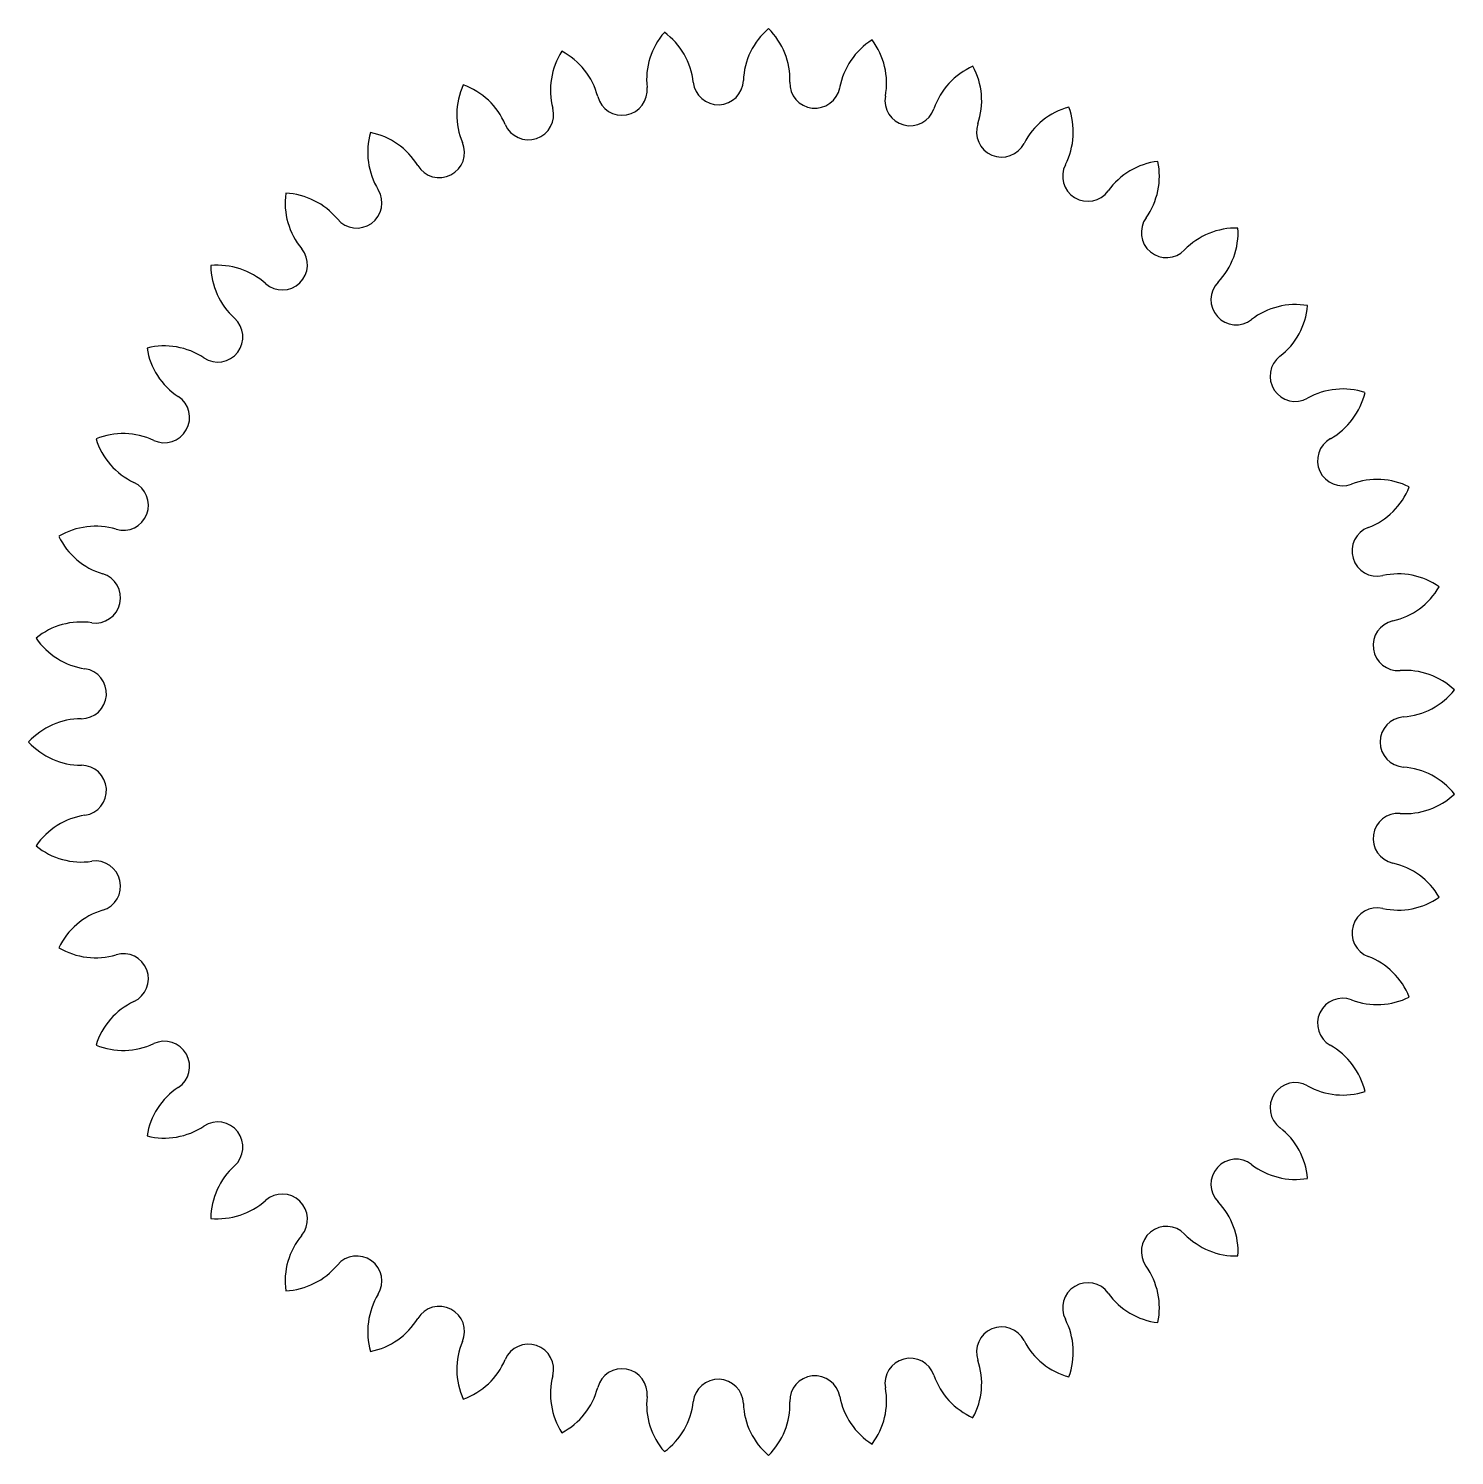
# Model space of a CAD drawing. Header units: metres. Extents: x -1.84 to 1.84, y -1.84 to 1.84.
import ezdxf

# ---------------------------------------------------------------- set-up
doc = ezdxf.new("R2010")
doc.units = ezdxf.units.M

msp = doc.modelspace()

# ---------------------------------------------------------------- linework, layer by layer
for centre, radius, start, end in [((-0.0625, 1.7113), 0.185, 357.9247, 45.4163), ((-0.0625, 1.7113), 0.185, 138.8112, 186.2924), ((-0.311, 1.684), 0.185, 6.2684, 53.7995), ((0.1873, 1.7022), 0.185, 130.44, 177.9259), ((0.4331, 1.6568), 0.185, 122.0579, 169.5705), ((0.1873, 1.7022), 0.185, 349.5401, 37.0434), ((-0.311, 1.684), 0.185, 147.2034, 194.6743), ((-0.5529, 1.6207), 0.185, 14.6821, 62.1462), ((0.6697, 1.576), 0.185, 113.6702, 161.154), ((0.4331, 1.6568), 0.185, 341.154, 28.6574), ((-0.5529, 1.6207), 0.185, 155.5407, 203.0198), ((-0.783, 1.5229), 0.185, 23.0319, 70.517), ((-0.0625, 1.7113), 0.065, 186.272, 357.8789), ((0.1873, 1.7022), 0.065, 177.8822, 349.4346), ((-0.311, 1.684), 0.065, 194.6135, 6.2034), ((0.4331, 1.6568), 0.065, 169.5214, 341.1183), ((-0.5529, 1.6207), 0.065, 203.0133, 14.6357), ((0.8921, 1.4617), 0.185, 105.3203, 152.8122), ((0.6697, 1.576), 0.185, 332.798, 20.3059), ((0.6697, 1.576), 0.065, 161.1183, 332.7637), ((-0.783, 1.5229), 0.185, 163.9058, 211.3885), ((-0.9964, 1.3927), 0.185, 31.4046, 78.9027), ((-0.783, 1.5229), 0.065, 211.3418, 23.0478), ((0.8921, 1.4617), 0.065, 152.8041, 324.3494), ((1.0954, 1.3163), 0.185, 96.956, 144.4551), ((0.8921, 1.4617), 0.185, 324.4371, 11.9238), ((-0.9964, 1.3927), 0.185, 172.2948, 219.7858), ((-1.1886, 1.2328), 0.185, 39.762, 87.2413), ((-0.9964, 1.3927), 0.065, 219.7491, 31.3877), ((1.0954, 1.3163), 0.065, 144.4008, 315.9985), ((1.2754, 1.1427), 0.185, 88.5756, 136.0504), ((1.0954, 1.3163), 0.185, 316.0289, 3.5338), ((-1.1886, 1.2328), 0.065, 228.1833, 39.6811), ((-1.3554, 1.0466), 0.185, 48.1325, 95.6459), ((-1.1886, 1.2328), 0.185, 180.6504, 228.1531), ((1.2754, 1.1427), 0.065, 136.0598, 307.6656), ((1.4282, 0.9449), 0.185, 80.1965, 127.6931), ((1.2754, 1.1427), 0.185, 307.6876, 355.1926), ((-1.3554, 1.0466), 0.065, 236.5546, 48.1244), ((-1.4933, 0.8381), 0.185, 56.5075, 104.0212), ((-1.3554, 1.0466), 0.185, 189.0499, 236.5246), ((1.4282, 0.9449), 0.065, 127.6815, 299.2519), ((-1.4933, 0.8381), 0.065, 244.8552, 56.5059), ((1.5505, 0.7269), 0.185, 71.8198, 119.3072), ((1.4282, 0.9449), 0.185, 299.3072, 346.7754), ((-1.5995, 0.6117), 0.185, 64.8747, 112.365), ((-1.4933, 0.8381), 0.185, 197.3873, 244.8878), ((1.5505, 0.7269), 0.065, 119.2519, 290.9488), ((-1.5995, 0.6117), 0.065, 253.267, 64.8177), ((1.6398, 0.4934), 0.185, 63.4488, 110.922), ((1.5505, 0.7269), 0.185, 290.9509, 338.4287), ((-1.6715, 0.3723), 0.185, 73.2592, 120.7247), ((1.6398, 0.4934), 0.065, 110.8663, 282.5384), ((-1.5995, 0.6117), 0.185, 205.7751, 253.2978), ((-1.6715, 0.3723), 0.065, 261.5827, 73.157), ((1.6942, 0.2493), 0.185, 55.0816, 102.5724), ((1.6398, 0.4934), 0.185, 282.5724, 330.04), ((-1.7079, 0.125), 0.185, 81.6422, 129.1194), ((1.6942, 0.2493), 0.065, 102.5384, 274.1548), ((-1.6715, 0.3723), 0.185, 214.1368, 261.6422), ((-1.7079, 0.125), 0.065, 270, 81.5827), ((1.7124, 0), 0.185, 46.7079, 94.1827), ((1.6942, 0.2493), 0.185, 274.1849, 321.6983), ((-1.7079, -0.125), 0.185, 90, 137.4762), ((1.7124, 0), 0.065, 94.1484, 265.8452), ((-1.7079, 0.125), 0.185, 222.5238, 270.031), ((-1.7079, -0.125), 0.065, 278.4044, 89.9117), ((1.6942, -0.2493), 0.185, 38.326, 85.8173), ((1.7124, 0), 0.185, 265.8482, 313.3134), ((1.6942, -0.2493), 0.065, 85.7571, 257.3562), ((-1.6715, -0.3723), 0.185, 98.3623, 145.8888), ((-1.7079, -0.125), 0.185, 230.9001, 278.3839), ((-1.6715, -0.3723), 0.065, 286.733, 98.3427), ((1.6398, -0.4934), 0.185, 29.9868, 77.4645), ((1.6942, -0.2493), 0.185, 257.4578, 304.9362), ((-1.5995, -0.6117), 0.185, 106.7408, 154.2528), ((1.6398, -0.4934), 0.065, 77.3755, 249.0196), ((-1.6715, -0.3723), 0.185, 239.2911, 286.7615), ((-1.5995, -0.6117), 0.065, 295.1074, 106.6738), ((1.5505, -0.7269), 0.185, 21.5887, 69.0891), ((1.5505, -0.7269), 0.065, 69.0004, 240.6278), ((1.6398, -0.4934), 0.185, 249.0959, 296.5928), ((-1.4933, -0.8381), 0.185, 115.1385, 162.6035), ((-1.4933, -0.8381), 0.065, 303.4454, 115.1023), ((-1.5995, -0.6117), 0.185, 247.6637, 295.1402), ((1.4282, -0.9449), 0.185, 13.2175, 60.735), ((1.4282, -0.9449), 0.065, 60.7143, 232.2645), ((-1.3554, -1.0466), 0.185, 123.4925, 170.9807), ((1.5505, -0.7269), 0.185, 240.7047, 288.2096), ((-1.4933, -0.8381), 0.185, 255.9863, 303.5013), ((-1.3554, -1.0466), 0.065, 311.8167, 123.4204), ((1.2754, -1.1427), 0.185, 4.8382, 52.3314), ((-1.1886, -1.2328), 0.185, 131.8675, 179.3493), ((1.2754, -1.1427), 0.065, 52.2645, 223.9379), ((1.4282, -0.9449), 0.185, 232.3314, 279.8087), ((-1.1886, -1.2328), 0.065, 320.1831, 131.8098), ((-1.3554, -1.0466), 0.185, 264.3849, 311.8699), ((1.0954, -1.3163), 0.185, 356.499, 43.9719), ((1.0954, -1.3163), 0.065, 43.9402, 215.5274), ((-0.9964, -1.3927), 0.185, 140.2618, 187.7359), ((1.2754, -1.1427), 0.185, 223.9711, 271.4561), ((-1.1886, -1.2328), 0.185, 272.7572, 320.2578), ((-0.9964, -1.3927), 0.065, 328.537, 140.1944), ((0.8921, -1.4617), 0.185, 348.0826, 35.5881), ((0.8921, -1.4617), 0.065, 35.5274, 207.1577), ((-0.783, -1.5229), 0.185, 148.638, 196.1028), ((1.0954, -1.3163), 0.185, 215.5881, 263.0748), ((-0.783, -1.5229), 0.065, 336.9056, 148.5662), ((-0.9964, -1.3927), 0.185, 281.1277, 328.6276), ((0.6697, -1.576), 0.065, 27.1175, 198.7981), ((0.6697, -1.576), 0.185, 339.7339, 27.2153), ((0.8921, -1.4617), 0.185, 207.2295, 254.7014), ((-0.5529, -1.6207), 0.185, 156.9966, 204.4722), ((-0.5529, -1.6207), 0.065, 345.2789, 156.9522), ((-0.783, -1.5229), 0.185, 289.5122, 336.9802), ((-0.311, -1.684), 0.065, 353.7183, 165.2789), ((0.4331, -1.6568), 0.065, 18.8532, 190.3918), ((0.4331, -1.6568), 0.185, 331.3846, 18.8753), ((-0.311, -1.684), 0.185, 165.3557, 212.8395), ((-0.0625, -1.7113), 0.065, 2.0297, 173.7183), ((0.1873, -1.7022), 0.065, 10.4626, 182.0328), ((0.6697, -1.576), 0.185, 198.856, 246.3458), ((-0.5529, -1.6207), 0.185, 297.8667, 345.3557), ((-0.0625, -1.7113), 0.185, 173.735, 221.2092), ((0.4331, -1.6568), 0.185, 190.4655, 237.9519), ((0.1873, -1.7022), 0.185, 323, 10.4903), ((-0.311, -1.684), 0.185, 306.2255, 353.735), ((0.1873, -1.7022), 0.185, 182.1062, 229.5835), ((-0.0625, -1.7113), 0.185, 314.6058, 2.1051)]:
    msp.add_arc(centre, radius, start, end)

doc.saveas('drawing.dxf')
